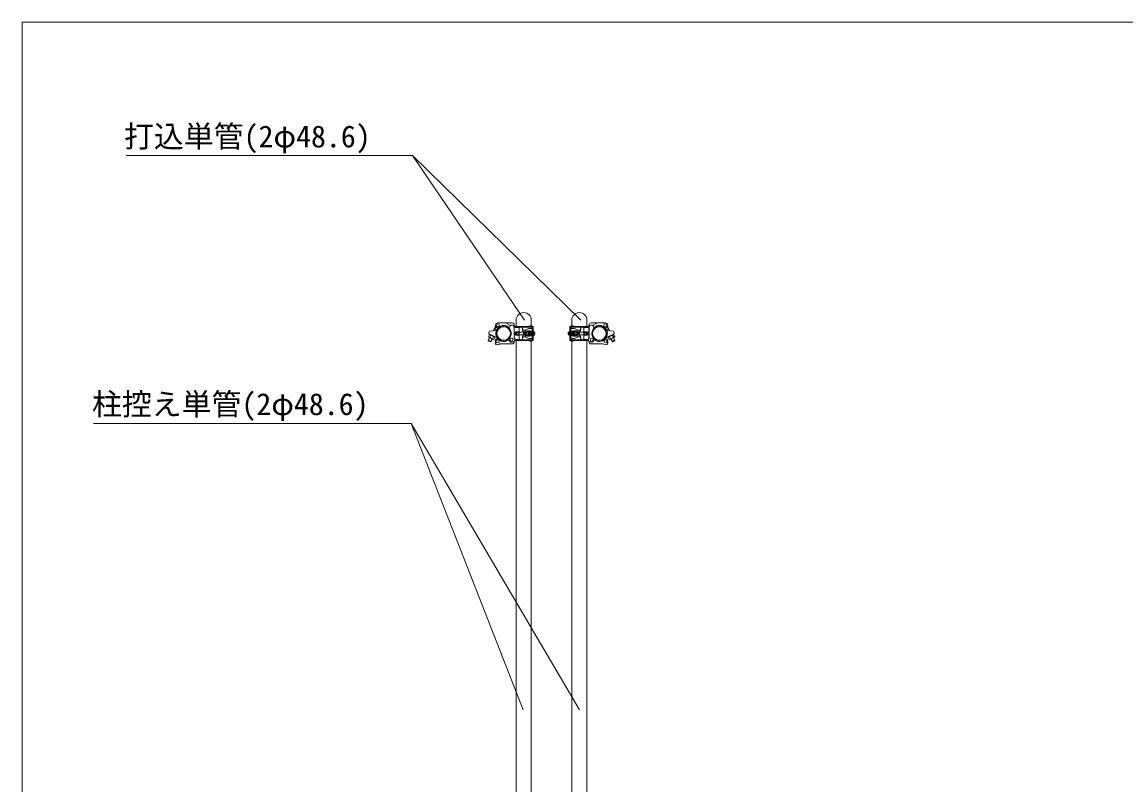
# Model space of a CAD drawing. Units: millimetres, scale not verified. Extents: x 54697 to 74822, y -14438 to 14438.
# Drawn here: x 54697 to 58241, y -3012 to -562 of the extents above; entities that cross this region are included whole.
import ezdxf
from ezdxf.enums import TextEntityAlignment as Align

# ---------------------------------------------------------------- set-up
doc = ezdxf.new("R2010")
doc.units = ezdxf.units.MM
doc.header["$LTSCALE"] = 38
for name, color, linetype, lineweight in [('0-6_ﾎﾞﾙﾄ類', 2, 'Continuous', 18), ('0-A_図面枠', 7, 'Continuous', 18), ('0-E_単管', 7, 'Continuous', 18), ('0-F_単管ｸﾗﾝﾌﾟ', 7, 'Continuous', 18), ('1-9_文字', 7, 'Continuous', 18)]:
    doc.layers.add(name, color=color, linetype=linetype, lineweight=lineweight)
doc.styles.add('ＭＳ ゴシック', font='')
doc.styles.get('ＭＳ ゴシック').set_extended_font_data('MS Gothic')

msp = doc.modelspace()

# ---------------------------------------------------------------- linework, layer by layer
at = {"layer": '0-6_ﾎﾞﾙﾄ類'}
for p, q in [((56195.61, -1573.8), (56210.16, -1581.57)), ((56198.01, -1566), (56198.94, -1564.23)), ((56198.01, -1566), (56215.32, -1575.24)), ((56216.25, -1573.5), (56198.94, -1564.23)), ((56202.33, -1568.31), (56198.97, -1574.58)), ((56211, -1572.93), (56207.64, -1579.2)), ((56216.25, -1573.5), (56215.32, -1575.24)), ((56578.53, -1573.5), (56595.84, -1564.23)), ((56578.53, -1573.5), (56579.49, -1575.24)), ((56579.49, -1575.24), (56596.8, -1566)), ((56583.81, -1572.93), (56587.17, -1579.2)), ((56599.2, -1573.8), (56584.65, -1581.57)), ((56592.48, -1568.31), (56595.81, -1574.58)), ((56596.8, -1566), (56595.84, -1564.23))]:
    msp.add_line(p, q, dxfattribs=at)
for points in [[(56198.01, -1566), (56194.65, -1572.24), (56195.61, -1573.8)], [(56215.32, -1575.24), (56211.96, -1581.51), (56210.16, -1581.57)], [(56579.49, -1575.24), (56582.82, -1581.51), (56584.65, -1581.57)], [(56596.8, -1566), (56600.13, -1572.24), (56599.2, -1573.8)]]:
    msp.add_lwpolyline(points, dxfattribs=at)
for centre, radius, start, end in [((56198.52, -1570.26), 4.35, 207.478, 276.246), ((56210.61, -1563.24), 16.23, 224.274, 259.45), ((56211.48, -1577.19), 4.35, 207.478, 276.246), ((56583.3, -1577.19), 4.35, 263.754, 332.522), ((56584.2, -1563.24), 16.23, 280.55, 315.726), ((56596.29, -1570.26), 4.35, 263.754, 332.522)]:
    msp.add_arc(centre, radius, start, end, dxfattribs=at)
at = {"layer": '0-A_図面枠'}
msp.add_lwpolyline([(54697.41, -562.5), (74822.4, -562.5), (74822.4, -14437.5), (54697.41, -14437.5)], close=True, dxfattribs=at)
at = {"layer": '0-E_単管'}
for p, q in [((56283.78, -1539.51), (56283.78, -1519.5)), ((56332.38, -1519.5), (56332.38, -1537.68)), ((56462.43, -1519.5), (56462.43, -1537.68)), ((56511.03, -1539.51), (56511.03, -1519.5)), ((56283.78, -3536.49), (56283.78, -1585.5)), ((56462.43, -1587.33), (56462.43, -3507.99)), ((56511.03, -3507.99), (56511.03, -1585.5))]:
    msp.add_line(p, q, dxfattribs=at)
msp.add_lwpolyline([(56332.38, -1587.33), (56332.38, -3538.5), (56296.59, -3538.5)], dxfattribs=at)
for centre in [(56308.08, -1519.5), (56486.73, -1519.5)]:
    msp.add_arc(centre, 24.3, 0, 180, dxfattribs=at)
at = {"layer": '0-F_単管ｸﾗﾝﾌﾟ'}
for p, q in [((56217.51, -1539.75), (56209.98, -1553.82)), ((56218.05, -1540.83), (56211.15, -1553.73)), ((56213.01, -1548.15), (56214.54, -1547.22)), ((56213.73, -1546.8), (56222.55, -1551.51)), ((56219.82, -1552.95), (56221.23, -1553.49)), ((56220.51, -1553.22), (56225.1, -1544.61)), ((56220.66, -1555.05), (56226.33, -1544.46)), ((56221.83, -1552.89), (56221.77, -1551.09)), ((56270.58, -1528.59), (56224.83, -1528.59)), ((56265.45, -1536.78), (56250.3, -1528.68)), ((56277.06, -1574.82), (56277.06, -1540.47)), ((56277.57, -1575.45), (56277.57, -1535.61)), ((56277.69, -1543.5), (56293.59, -1543.5)), ((56281.59, -1557.6), (56281.59, -1567.41)), ((56282.58, -1539.51), (56338.59, -1539.51)), ((56282.58, -1542), (56338.59, -1542)), ((56282.58, -1557.51), (56293.59, -1557.51)), ((56282.58, -1557.51), (56282.58, -1567.5)), ((56286.87, -1558.5), (56316.12, -1558.5)), ((56290.59, -1557.51), (56290.59, -1567.5)), ((56293.59, -1543.5), (56293.59, -1581.51)), ((56294.58, -1542), (56294.58, -1539.51)), ((56302.59, -1542), (56302.59, -1539.51)), ((56305.47, -1551.99), (56302.59, -1542)), ((56305.47, -1557), (56316.87, -1557)), ((56309.43, -1557.51), (56316.6, -1557.51)), ((56323.59, -1546.92), (56311.47, -1551.99)), ((56318.07, -1557), (56323.08, -1557)), ((56320.35, -1553.49), (56327.61, -1553.49)), ((56323.59, -1546.92), (56334.57, -1546.92)), ((56325.69, -1558.5), (56340.6, -1558.5)), ((56326.62, -1557.51), (56341.44, -1557.51)), ((56330.16, -1554.93), (56334.57, -1554.93)), ((56335.56, -1542.99), (56338.59, -1542.99)), ((56335.56, -1544.01), (56338.59, -1544.01)), ((56335.59, -1539.51), (56335.59, -1557.51)), ((56338.59, -1539.51), (56338.59, -1557.51)), ((56342.19, -1557.75), (56341.44, -1557.51)), ((56452.62, -1557.75), (56453.37, -1557.51)), ((56468.16, -1557.51), (56453.37, -1557.51)), ((56469.12, -1558.5), (56454.21, -1558.5)), ((56456.22, -1539.51), (56456.22, -1557.51)), ((56512.23, -1539.51), (56456.22, -1539.51)), ((56512.23, -1542), (56456.22, -1542)), ((56459.22, -1542.99), (56456.22, -1542.99)), ((56459.25, -1544.01), (56456.22, -1544.01)), ((56459.22, -1539.51), (56459.22, -1557.51)), ((56471.22, -1546.92), (56460.21, -1546.92)), ((56464.65, -1554.93), (56460.21, -1554.93)), ((56474.46, -1553.49), (56467.2, -1553.49)), ((56471.22, -1546.92), (56483.34, -1551.99)), ((56476.74, -1557), (56471.73, -1557)), ((56489.34, -1557), (56477.91, -1557)), ((56485.38, -1557.51), (56478.21, -1557.51)), ((56507.94, -1558.5), (56478.69, -1558.5)), ((56489.34, -1551.99), (56492.22, -1542)), ((56492.22, -1542), (56492.22, -1539.51)), ((56500.23, -1542), (56500.23, -1539.51)), ((56517.12, -1543.5), (56501.22, -1543.5)), ((56501.22, -1543.5), (56501.22, -1581.51)), ((56512.23, -1557.51), (56501.22, -1557.51)), ((56504.22, -1557.51), (56504.22, -1567.5)), ((56512.23, -1557.51), (56512.23, -1567.5)), ((56513.22, -1557.6), (56513.22, -1567.41)), ((56517.21, -1575.45), (56517.21, -1535.61)), ((56517.75, -1574.82), (56517.75, -1540.47)), ((56524.23, -1528.59), (56569.98, -1528.59)), ((56529.33, -1536.78), (56544.48, -1528.68)), ((56574.15, -1555.05), (56568.48, -1544.46)), ((56574.3, -1553.22), (56569.68, -1544.61)), ((56581.05, -1546.8), (56572.26, -1551.51)), ((56572.98, -1552.89), (56573.04, -1551.09)), ((56574.99, -1552.95), (56573.58, -1553.49)), ((56576.73, -1540.83), (56583.63, -1553.73)), ((56577.3, -1539.75), (56584.83, -1553.82)), ((56581.8, -1548.15), (56580.27, -1547.22)), ((56198.49, -1575.33), (56193.81, -1584.09)), ((56202.6, -1588.8), (56193.81, -1584.09)), ((56199.36, -1575.78), (56193.96, -1585.86)), ((56198.79, -1564.14), (56197.47, -1565.46)), ((56198.79, -1564.14), (56222.25, -1576.68)), ((56206.41, -1579.56), (56201.01, -1589.64)), ((56201.01, -1589.64), (56202.6, -1588.8)), ((56207.28, -1580.04), (56202.6, -1588.8)), ((56216.49, -1595.22), (56218.62, -1593.09)), ((56276.49, -1589.82), (56274.39, -1587.69)), ((56279.73, -1581.51), (56293.59, -1581.51)), ((56282.58, -1567.5), (56293.59, -1567.5)), ((56282.58, -1583.01), (56338.59, -1583.01)), ((56282.58, -1585.5), (56338.59, -1585.5)), ((56286.87, -1566.51), (56316.12, -1566.51)), ((56293.59, -1581.51), (56292, -1583.01)), ((56294.58, -1585.5), (56294.58, -1583.01)), ((56305.47, -1572.99), (56302.59, -1583.01)), ((56302.59, -1585.5), (56302.59, -1583.01)), ((56305.47, -1568.01), (56316.87, -1568.01)), ((56309.43, -1567.5), (56316.6, -1567.5)), ((56323.59, -1578.06), (56311.47, -1572.99)), ((56318.07, -1568.01), (56323.08, -1568.01)), ((56320.35, -1571.49), (56327.61, -1571.49)), ((56323.59, -1578.06), (56334.57, -1578.06)), ((56325.69, -1566.51), (56340.6, -1566.51)), ((56326.62, -1567.5), (56341.44, -1567.5)), ((56330.16, -1570.08), (56334.57, -1570.08)), ((56335.56, -1581), (56338.59, -1581)), ((56335.56, -1581.99), (56338.59, -1581.99)), ((56335.59, -1585.5), (56335.59, -1567.5)), ((56338.59, -1567.5), (56338.59, -1585.5)), ((56342.19, -1567.26), (56341.44, -1567.5)), ((56452.62, -1567.26), (56453.37, -1567.5)), ((56468.16, -1567.5), (56453.37, -1567.5)), ((56469.12, -1566.51), (56454.21, -1566.51)), ((56456.22, -1567.5), (56456.22, -1585.5)), ((56459.25, -1581), (56456.22, -1581)), ((56459.22, -1581.99), (56456.22, -1581.99)), ((56512.23, -1583.01), (56456.22, -1583.01)), ((56512.23, -1585.5), (56456.22, -1585.5)), ((56459.22, -1585.5), (56459.22, -1567.5)), ((56464.65, -1570.08), (56460.21, -1570.08)), ((56471.22, -1578.06), (56460.21, -1578.06)), ((56474.46, -1571.49), (56467.2, -1571.49)), ((56471.22, -1578.06), (56483.34, -1572.99)), ((56476.74, -1568.01), (56471.73, -1568.01)), ((56489.34, -1568.01), (56477.91, -1568.01)), ((56485.38, -1567.5), (56478.21, -1567.5)), ((56507.94, -1566.51), (56478.69, -1566.51)), ((56489.34, -1572.99), (56492.22, -1583.01)), ((56492.22, -1585.5), (56492.22, -1583.01)), ((56500.23, -1585.5), (56500.23, -1583.01)), ((56512.23, -1567.5), (56501.22, -1567.5)), ((56515.08, -1581.51), (56501.22, -1581.51)), ((56501.22, -1581.51), (56502.81, -1583.01)), ((56518.29, -1589.82), (56520.42, -1587.69)), ((56596.02, -1564.14), (56572.56, -1576.68)), ((56578.32, -1595.22), (56576.19, -1593.09)), ((56587.5, -1580.04), (56592.18, -1588.8)), ((56588.4, -1579.56), (56593.77, -1589.64)), ((56592.18, -1588.8), (56601, -1584.09)), ((56593.77, -1589.64), (56592.18, -1588.8)), ((56595.45, -1575.78), (56600.82, -1585.86)), ((56596.02, -1564.14), (56597.31, -1565.46)), ((56596.32, -1575.33), (56601, -1584.09)), ((56270.58, -1595.76), (56231.49, -1595.76)), ((56524.23, -1595.76), (56563.32, -1595.76))]:
    msp.add_line(p, q, dxfattribs=at)
for points in [[(56196.36, -1560.24), (56198.37, -1554.84), (56219.82, -1552.95)], [(56302.59, -1542), (56305.47, -1557), (56305.47, -1551.99), (56311.47, -1551.99)], [(56492.22, -1542), (56489.34, -1557), (56489.34, -1551.99), (56483.34, -1551.99)], [(56598.42, -1560.24), (56596.44, -1554.84), (56574.99, -1552.95)], [(56201.01, -1589.64), (56193.96, -1585.86), (56193.81, -1584.09)], [(56302.59, -1583.01), (56305.47, -1568.01), (56305.47, -1572.99), (56311.47, -1572.99)], [(56492.22, -1583.01), (56489.34, -1568.01), (56489.34, -1572.99), (56483.34, -1572.99)], [(56593.77, -1589.64), (56600.82, -1585.86), (56601, -1584.09)]]:
    msp.add_lwpolyline(points, dxfattribs=at)
for centre, radius in [((56224.86, -1536.6), 5.01), ((56243.79, -1562.49), 21.81), ((56551.02, -1562.49), 21.81), ((56569.95, -1536.6), 5.01), ((56224.29, -1587.45), 5.01), ((56268.75, -1582.02), 5.01), ((56526.06, -1582.02), 5.01), ((56570.52, -1587.45), 5.01)]:
    msp.add_circle(centre, radius, dxfattribs=at)
for centre, radius, start, end in [((56224.86, -1536.6), 8.01, 89.555, 294.53), ((56243.79, -1562.49), 25.8, 158.301, 221.08), ((56243.79, -1562.49), 24.3, 158.23, 141.61), ((56243.79, -1562.49), 25.8, 46.062, 136.061), ((56269.68, -1543.56), 8.01, 22.798, 204.53), ((56270.58, -1535.61), 6.99, 0, 90), ((56282.58, -1544.49), 5.01, 90, 180), ((56282.58, -1562.49), 5.01, 90, 270), ((56282.58, -1544.49), 2.49, 90, 156.422), ((56291.34, -1562.49), 6, 138.19, 221.81), ((56291.34, -1562.49), 6, 123.557, 123.564), ((56314.32, -1562.49), 6.99, 134.415, 225.585), ((56316.33, -1562.49), 6.99, 134.415, 225.585), ((56318.34, -1562.49), 6.99, 134.415, 225.585), ((56311.47, -1557), 5.01, 0, 90), ((56320.32, -1562.49), 6.99, 134.415, 225.585), ((56325.93, -1562.49), 10.59, 121.891, 238.109), ((56325.93, -1562.49), 9.6, 110.364, 249.636), ((56330.94, -1562.49), 9.6, 110.364, 249.636), ((56330.94, -1562.49), 6.6, 130.749, 229.251), ((56332.32, -1562.49), 6.99, 134.415, 225.585), ((56331, -1543.77), 6.24, 43.038, 136.962), ((56334.33, -1562.49), 6.99, 134.415, 225.585), ((56324.25, -1562.49), 9.6, 31.388, 69.636), ((56336.34, -1562.49), 6.99, 134.415, 225.585), ((56338.32, -1562.49), 6.99, 134.415, 225.585), ((56340.33, -1562.49), 6.99, 134.415, 225.585), ((56334.57, -1550.94), 3.99, 270, 90), ((56342.34, -1562.49), 6.99, 134.415, 225.585), ((56344.32, -1562.49), 6.99, 134.415, 225.585), ((56346.33, -1562.49), 6.99, 134.415, 225.585), ((56347.32, -1562.49), 6.99, 137.22, 222.78), ((56338.53, -1562.49), 6, 307.592, 52.408), ((56456.28, -1562.49), 6, 127.592, 232.408), ((56447.46, -1562.49), 6.99, 317.22, 42.78), ((56448.48, -1562.49), 6.99, 314.415, 45.585), ((56450.46, -1562.49), 6.99, 314.415, 45.585), ((56460.21, -1550.94), 3.99, 90, 270), ((56452.47, -1562.49), 6.99, 314.415, 45.585), ((56463.78, -1543.77), 6.24, 43.038, 136.962), ((56454.48, -1562.49), 6.99, 314.415, 45.585), ((56456.46, -1562.49), 6.99, 314.415, 45.585), ((56470.53, -1562.49), 9.6, 110.364, 148.612), ((56458.47, -1562.49), 6.99, 314.415, 45.585), ((56460.48, -1562.49), 6.99, 314.415, 45.585), ((56463.87, -1562.49), 9.6, 290.364, 69.636), ((56462.46, -1562.49), 6.99, 314.415, 45.585), ((56463.87, -1562.49), 6.6, 310.749, 49.251), ((56468.85, -1562.49), 9.6, 290.364, 69.636), ((56468.85, -1562.49), 10.59, 301.891, 58.109), ((56483.34, -1557), 5.01, 90, 180), ((56474.46, -1562.49), 6.99, 314.415, 45.585), ((56476.47, -1562.49), 6.99, 314.415, 45.585), ((56478.48, -1562.49), 6.99, 314.415, 45.585), ((56480.46, -1562.49), 6.99, 314.415, 45.585), ((56503.47, -1562.49), 6, 56.436, 56.443), ((56503.47, -1562.49), 6, 318.19, 41.81), ((56512.23, -1544.49), 5.01, 0, 90), ((56512.23, -1544.49), 2.49, 23.578, 90), ((56512.23, -1562.49), 5.01, 270, 90), ((56524.23, -1535.61), 6.99, 90, 180), ((56525.1, -1543.56), 8.01, 335.47, 157.202), ((56551.02, -1562.49), 24.3, 38.39, 21.77), ((56551.02, -1562.49), 25.8, 43.939, 133.938), ((56569.95, -1536.6), 8.01, 245.47, 90.445), ((56551.02, -1562.49), 25.8, 318.92, 21.699), ((56201.07, -1561.98), 5.01, 159.862, 224.13), ((56224.29, -1587.45), 8.01, 71.788, 224.862), ((56243.79, -1562.49), 25.8, 221.076, 311.075), ((56268.75, -1582.02), 8.01, 161.788, 314.862), ((56270.58, -1588.77), 6.99, 270, 0), ((56268.75, -1582.02), 11.01, 314.862, 40.876), ((56282.58, -1580.49), 5.01, 231.658, 270), ((56282.58, -1580.49), 2.49, 203.578, 270), ((56291.34, -1562.49), 6, 236.443, 236.462), ((56311.47, -1568.01), 5.01, 270, 0), ((56331, -1581.24), 6.24, 223.038, 316.962), ((56324.25, -1562.49), 9.6, 290.364, 328.612), ((56334.57, -1574.07), 3.99, 270, 90), ((56460.21, -1574.07), 3.99, 90, 270), ((56463.78, -1581.24), 6.24, 223.038, 316.962), ((56470.53, -1562.49), 9.6, 211.388, 249.636), ((56483.34, -1568.01), 5.01, 180, 270), ((56503.47, -1562.49), 6, 303.538, 303.557), ((56512.23, -1580.49), 2.49, 270, 336.422), ((56512.23, -1580.49), 5.01, 270, 308.342), ((56526.06, -1582.02), 11.01, 139.124, 225.138), ((56524.23, -1588.77), 6.99, 180, 270), ((56526.06, -1582.02), 8.01, 225.138, 18.212), ((56551.02, -1562.49), 25.8, 228.925, 318.924), ((56570.52, -1587.45), 8.01, 315.138, 108.212), ((56593.74, -1561.98), 5.01, 315.87, 20.138), ((56224.29, -1587.45), 11.01, 224.862, 310.876), ((56570.52, -1587.45), 11.01, 229.124, 315.138)]:
    msp.add_arc(centre, radius, start, end, dxfattribs=at)
at = {"layer": '1-9_文字'}
for p, q in [((55031.1, -991.38), (55950.84, -991.38)), ((55951.2, -991.38), (55950.84, -991.38)), ((56491.23, -1519.5), (55951.2, -991.38)), ((56310.9, -1519.5), (55951.2, -991.38)), ((54926.88, -1851), (55946.34, -1851)), ((55946.7, -1851), (55946.34, -1851)), ((56486.73, -2770.5), (55946.7, -1851)), ((56306.4, -2770.5), (55946.7, -1851))]:
    msp.add_line(p, q, dxfattribs=at)

# ---------------------------------------------------------------- texts
at = {"layer": '1-9_文字', "style": 'ＭＳ ゴシック'}
for s, p in [('打込単管(2φ48.6)\u3000\u3000', (55024.71, -985.98)), ('柱控え単管(2φ48.6)\u3000\u3000', (54921.75, -1845.6))]:
    msp.add_text(s, height=70.38, dxfattribs=at).set_placement(p, align=Align.BOTTOM_LEFT)

doc.saveas('drawing.dxf')
